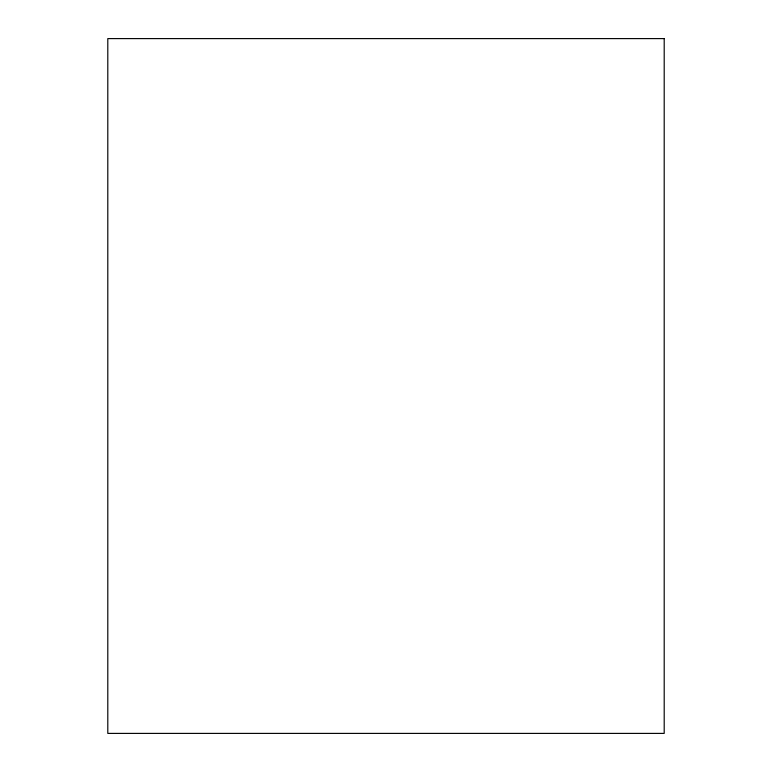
<?xml version="1.0" encoding="UTF-8"?>
<svg xmlns="http://www.w3.org/2000/svg" width="772" height="772" viewBox="0 0 772 772"><rect width="100%" height="100%" fill="white"/><g stroke="black" fill="none" stroke-linecap="round" stroke-linejoin="round"><path stroke-width="1.16" d="M664.2 38.6L107.8 38.6L107.8 733.4L664.2 733.4L664.2 38.6"/></g></svg>
